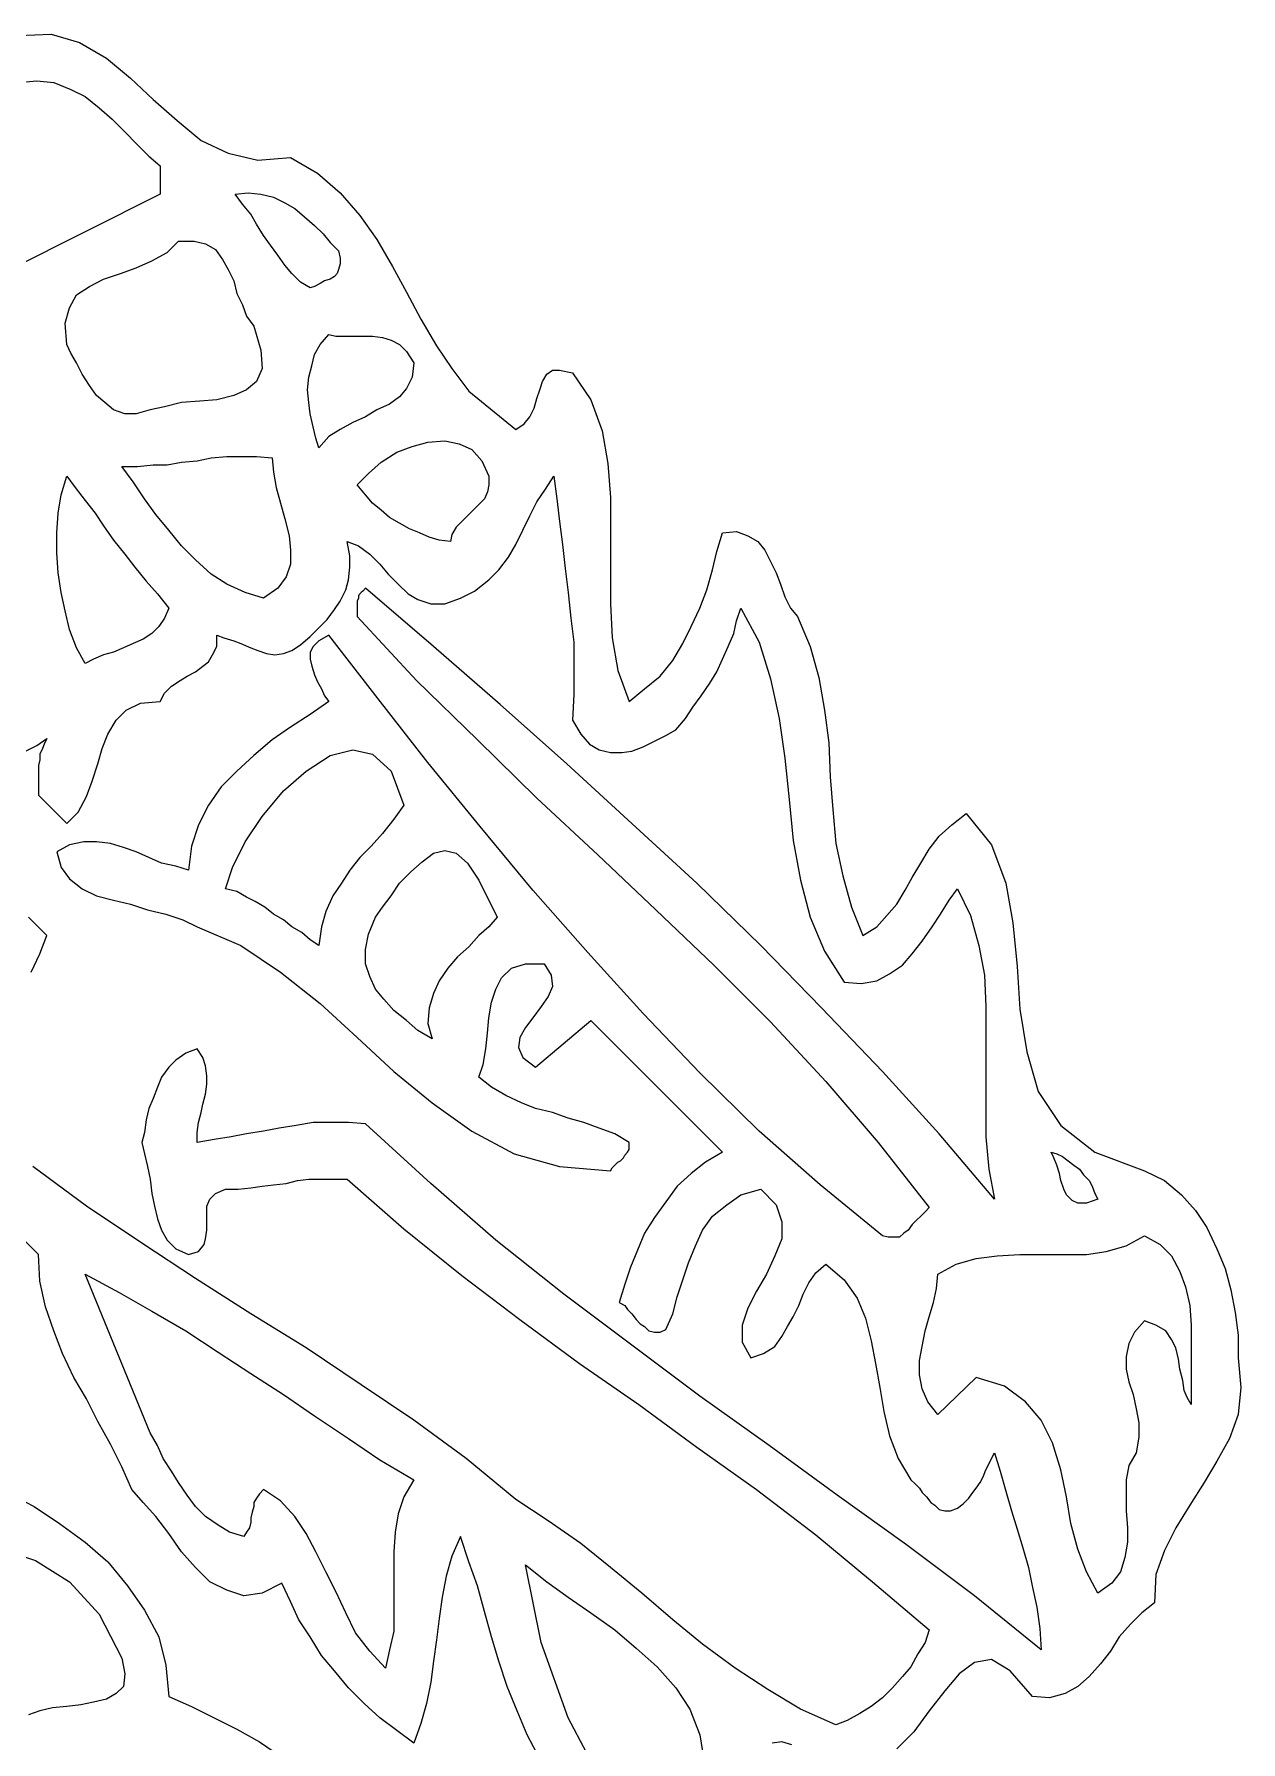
# Model space of a CAD drawing. Extents: x 0.02 to 7.8, y 0.03 to 7.11.
# Drawn here: x 6.871 to 7.723, y 4.603 to 5.808 of the extents above; entities that cross this region are included whole.
import ezdxf

# ---------------------------------------------------------------- set-up
doc = ezdxf.new("R2010")
doc.units = 0
doc.layers.add('1', color=7, linetype='Continuous')

msp = doc.modelspace()

# ---------------------------------------------------------------- linework, layer by layer
for points in [[(6.86, 5.807), (6.883, 5.808), (6.903, 5.802), (6.922, 5.791), (6.939, 5.777), (6.955, 5.762), (6.972, 5.747), (6.989, 5.733), (7.008, 5.724), (7.029, 5.719), (7.052, 5.721), (7.071, 5.71), (7.087, 5.696), (7.101, 5.68), (7.113, 5.663), (7.124, 5.644), (7.134, 5.626), (7.144, 5.607), (7.155, 5.588), (7.166, 5.572), (7.178, 5.556), (7.211, 5.529), (7.217, 5.533), (7.221, 5.538), (7.224, 5.544), (7.226, 5.551), (7.228, 5.557), (7.23, 5.563), (7.233, 5.568), (7.237, 5.571), (7.242, 5.571), (7.251, 5.569), (7.264, 5.55), (7.272, 5.528), (7.276, 5.505), (7.278, 5.481), (7.278, 5.456), (7.278, 5.431), (7.278, 5.406), (7.279, 5.382), (7.283, 5.359), (7.291, 5.337), (7.302, 5.346), (7.313, 5.355), (7.322, 5.366), (7.329, 5.378), (7.335, 5.39), (7.341, 5.403), (7.346, 5.416), (7.35, 5.43), (7.353, 5.443), (7.357, 5.456), (7.367, 5.457), (7.375, 5.454), (7.382, 5.45), (7.387, 5.444), (7.391, 5.436), (7.395, 5.428), (7.398, 5.42), (7.401, 5.411), (7.405, 5.403), (7.41, 5.397), (7.419, 5.376), (7.425, 5.354), (7.429, 5.331), (7.432, 5.308), (7.433, 5.284), (7.435, 5.261), (7.437, 5.237), (7.442, 5.214), (7.448, 5.192), (7.456, 5.172), (7.466, 5.178), (7.473, 5.186), (7.48, 5.194), (7.486, 5.204), (7.491, 5.213), (7.497, 5.223), (7.503, 5.233), (7.51, 5.242), (7.519, 5.25), (7.529, 5.258), (7.547, 5.236), (7.557, 5.209), (7.562, 5.181), (7.565, 5.15), (7.567, 5.12), (7.572, 5.09), (7.58, 5.062), (7.596, 5.038), (7.62, 5.019), (7.655, 5.006), (7.669, 4.999), (7.681, 4.989), (7.691, 4.978), (7.699, 4.966), (7.706, 4.951), (7.712, 4.937), (7.716, 4.922), (7.719, 4.906), (7.721, 4.89), (7.721, 4.874), (7.723, 4.853), (7.721, 4.834), (7.715, 4.817), (7.706, 4.801), (7.697, 4.786), (7.687, 4.77), (7.677, 4.754), (7.669, 4.738), (7.663, 4.721), (7.662, 4.701), (7.653, 4.694), (7.645, 4.686), (7.637, 4.677), (7.631, 4.667), (7.624, 4.658), (7.616, 4.649), (7.608, 4.642), (7.599, 4.637), (7.588, 4.634), (7.576, 4.635), (7.56, 4.653), (7.547, 4.661), (7.535, 4.659), (7.524, 4.651), (7.514, 4.639), (7.503, 4.625), (7.492, 4.61), (7.48, 4.598)], [(7.228, 4.591), (7.219, 4.608), (7.212, 4.625), (7.205, 4.642), (7.199, 4.66), (7.194, 4.677), (7.189, 4.695), (7.184, 4.713), (7.178, 4.73), (7.172, 4.748), (7.166, 4.734), (7.162, 4.72), (7.159, 4.705), (7.157, 4.69), (7.155, 4.675), (7.153, 4.66), (7.151, 4.645), (7.148, 4.63), (7.144, 4.616), (7.139, 4.602), (7.127, 4.611), (7.115, 4.62), (7.104, 4.63), (7.093, 4.641), (7.083, 4.653), (7.074, 4.664), (7.066, 4.677), (7.058, 4.689), (7.052, 4.702), (7.046, 4.715), (7.032, 4.708), (7.019, 4.706), (7.007, 4.71), (6.995, 4.716), (6.985, 4.726), (6.975, 4.737), (6.966, 4.75), (6.957, 4.762), (6.948, 4.772), (6.94, 4.781), (6.933, 4.797), (6.925, 4.813), (6.916, 4.829), (6.908, 4.845), (6.899, 4.86), (6.891, 4.877), (6.885, 4.893), (6.879, 4.91), (6.875, 4.928), (6.874, 4.947), (6.864, 4.957)], [(6.852, 4.779), (6.871, 4.769), (6.889, 4.757), (6.907, 4.744), (6.923, 4.73), (6.937, 4.713), (6.949, 4.696), (6.959, 4.677), (6.964, 4.657), (6.966, 4.635), (6.982, 4.628), (6.998, 4.62), (7.014, 4.612), (7.03, 4.603), (7.045, 4.593)], [(7.406, 4.601), (7.399, 4.603), (7.392, 4.602)]]:
    msp.add_lwpolyline(points)
at = {"layer": '1'}
for points in [[(6.96, 5.715), (6.96, 5.695), (6.854, 5.642), (6.856, 5.656), (6.856, 5.67), (6.855, 5.684), (6.852, 5.698), (6.85, 5.711), (6.848, 5.724), (6.847, 5.737), (6.849, 5.75), (6.853, 5.762), (6.86, 5.774), (6.873, 5.775), (6.885, 5.774), (6.897, 5.769), (6.907, 5.764), (6.917, 5.756), (6.926, 5.748), (6.935, 5.739), (6.944, 5.73), (6.952, 5.722), (6.96, 5.715)], [(7.086, 5.655), (7.087, 5.65), (7.087, 5.646), (7.086, 5.642), (7.085, 5.639), (7.083, 5.637), (7.08, 5.635), (7.076, 5.634), (7.073, 5.632), (7.069, 5.63), (7.066, 5.629), (7.059, 5.633), (7.053, 5.639), (7.048, 5.645), (7.043, 5.652), (7.038, 5.659), (7.033, 5.666), (7.028, 5.674), (7.024, 5.681), (7.018, 5.688), (7.013, 5.695), (7.022, 5.696), (7.031, 5.695), (7.04, 5.693), (7.048, 5.689), (7.055, 5.685), (7.062, 5.679), (7.069, 5.673), (7.075, 5.667), (7.08, 5.661), (7.086, 5.655)], [(7.026, 5.602), (7.031, 5.585), (7.032, 5.572), (7.028, 5.563), (7.021, 5.557), (7.012, 5.553), (7, 5.55), (6.988, 5.549), (6.975, 5.548), (6.963, 5.545), (6.953, 5.543), (6.943, 5.54), (6.935, 5.54), (6.927, 5.543), (6.921, 5.548), (6.915, 5.553), (6.91, 5.56), (6.905, 5.568), (6.901, 5.576), (6.897, 5.583), (6.894, 5.589), (6.893, 5.604), (6.896, 5.615), (6.901, 5.624), (6.91, 5.63), (6.92, 5.635), (6.932, 5.639), (6.943, 5.643), (6.954, 5.648), (6.965, 5.654), (6.973, 5.662), (6.984, 5.662), (6.992, 5.66), (6.999, 5.656), (7.004, 5.649), (7.008, 5.642), (7.012, 5.634), (7.014, 5.625), (7.018, 5.617), (7.021, 5.609), (7.026, 5.602)], [(7.139, 5.576), (7.138, 5.566), (7.134, 5.558), (7.129, 5.552), (7.122, 5.547), (7.113, 5.543), (7.105, 5.538), (7.096, 5.534), (7.087, 5.529), (7.079, 5.524), (7.072, 5.516), (7.07, 5.523), (7.068, 5.531), (7.066, 5.54), (7.065, 5.548), (7.064, 5.557), (7.065, 5.566), (7.067, 5.574), (7.069, 5.582), (7.073, 5.589), (7.079, 5.596), (7.084, 5.595), (7.089, 5.595), (7.096, 5.595), (7.103, 5.595), (7.11, 5.595), (7.117, 5.594), (7.123, 5.592), (7.129, 5.589), (7.134, 5.584), (7.139, 5.576)], [(7.192, 5.496), (7.192, 5.49), (7.191, 5.485), (7.189, 5.48), (7.185, 5.476), (7.181, 5.472), (7.177, 5.468), (7.173, 5.464), (7.169, 5.46), (7.166, 5.455), (7.165, 5.45), (7.157, 5.451), (7.15, 5.453), (7.143, 5.456), (7.136, 5.459), (7.129, 5.463), (7.122, 5.467), (7.116, 5.472), (7.11, 5.477), (7.105, 5.483), (7.099, 5.49), (7.107, 5.498), (7.116, 5.506), (7.127, 5.513), (7.138, 5.517), (7.149, 5.52), (7.161, 5.521), (7.171, 5.519), (7.18, 5.515), (7.187, 5.507), (7.192, 5.496)], [(7.039, 5.509), (7.04, 5.499), (7.042, 5.488), (7.045, 5.477), (7.048, 5.466), (7.051, 5.454), (7.052, 5.444), (7.052, 5.434), (7.049, 5.425), (7.043, 5.417), (7.033, 5.41), (7.02, 5.414), (7.007, 5.42), (6.996, 5.427), (6.985, 5.437), (6.975, 5.447), (6.966, 5.458), (6.957, 5.469), (6.949, 5.48), (6.941, 5.492), (6.933, 5.503), (6.944, 5.503), (6.955, 5.504), (6.965, 5.504), (6.975, 5.506), (6.986, 5.507), (6.996, 5.509), (7.007, 5.51), (7.017, 5.51), (7.028, 5.51), (7.039, 5.509)], [(6.865, 5.302), (6.873, 5.306), (6.88, 5.311), (6.878, 5.307), (6.877, 5.304), (6.875, 5.3), (6.875, 5.296), (6.874, 5.292), (6.874, 5.288), (6.874, 5.284), (6.874, 5.28), (6.874, 5.275), (6.874, 5.271), (6.894, 5.251), (6.902, 5.259), (6.908, 5.27), (6.912, 5.281), (6.916, 5.293), (6.919, 5.304), (6.923, 5.314), (6.929, 5.324), (6.936, 5.331), (6.946, 5.336), (6.96, 5.337), (6.963, 5.343), (6.968, 5.348), (6.974, 5.352), (6.979, 5.355), (6.985, 5.358), (6.99, 5.362), (6.994, 5.365), (6.997, 5.37), (7, 5.376), (7, 5.384), (7.005, 5.382), (7.012, 5.38), (7.017, 5.378), (7.024, 5.375), (7.029, 5.373), (7.035, 5.371), (7.041, 5.37), (7.047, 5.371), (7.053, 5.373), (7.059, 5.377), (7.066, 5.383), (7.072, 5.389), (7.078, 5.395), (7.083, 5.402), (7.087, 5.408), (7.091, 5.416), (7.093, 5.423), (7.094, 5.432), (7.094, 5.44), (7.092, 5.45), (7.1, 5.447), (7.108, 5.441), (7.115, 5.434), (7.121, 5.427), (7.128, 5.42), (7.135, 5.413), (7.142, 5.409), (7.151, 5.406), (7.161, 5.406), (7.172, 5.41), (7.182, 5.415), (7.192, 5.423), (7.199, 5.43), (7.206, 5.439), (7.211, 5.448), (7.216, 5.458), (7.221, 5.468), (7.226, 5.478), (7.232, 5.487), (7.238, 5.496), (7.24, 5.48), (7.242, 5.464), (7.244, 5.448), (7.246, 5.431), (7.248, 5.414), (7.25, 5.396), (7.252, 5.379), (7.252, 5.36), (7.252, 5.342), (7.251, 5.324), (7.257, 5.314), (7.263, 5.307), (7.27, 5.303), (7.278, 5.301), (7.286, 5.301), (7.293, 5.302), (7.301, 5.305), (7.309, 5.309), (7.317, 5.313), (7.324, 5.317), (7.331, 5.325), (7.336, 5.333), (7.342, 5.341), (7.348, 5.35), (7.353, 5.358), (7.357, 5.367), (7.361, 5.376), (7.365, 5.385), (7.367, 5.394), (7.37, 5.403), (7.383, 5.379), (7.391, 5.353), (7.397, 5.325), (7.401, 5.297), (7.404, 5.268), (7.407, 5.239), (7.412, 5.211), (7.419, 5.185), (7.429, 5.161), (7.443, 5.139), (7.455, 5.138), (7.466, 5.14), (7.475, 5.145), (7.484, 5.151), (7.491, 5.159), (7.498, 5.168), (7.505, 5.178), (7.511, 5.187), (7.517, 5.197), (7.523, 5.205), (7.532, 5.186), (7.538, 5.165), (7.542, 5.144), (7.543, 5.122), (7.543, 5.098), (7.543, 5.076), (7.543, 5.052), (7.543, 5.03), (7.545, 5.007), (7.549, 4.986), (7.51, 5.032), (7.47, 5.076), (7.427, 5.121), (7.384, 5.165), (7.339, 5.209), (7.293, 5.251), (7.247, 5.293), (7.2, 5.335), (7.153, 5.376), (7.105, 5.417), (7.103, 5.415), (7.102, 5.414), (7.1, 5.412), (7.1, 5.41), (7.099, 5.408), (7.099, 5.405), (7.099, 5.403), (7.099, 5.4), (7.099, 5.397), (7.141, 5.352), (7.184, 5.31), (7.226, 5.269), (7.269, 5.229), (7.31, 5.19), (7.351, 5.151), (7.391, 5.111), (7.43, 5.069), (7.467, 5.026), (7.503, 4.98), (7.5, 4.977), (7.497, 4.974), (7.494, 4.971), (7.491, 4.968), (7.488, 4.964), (7.485, 4.962), (7.482, 4.959), (7.478, 4.959), (7.474, 4.959), (7.47, 4.96), (7.426, 4.996), (7.383, 5.034), (7.341, 5.075), (7.301, 5.117), (7.262, 5.16), (7.223, 5.204), (7.186, 5.249), (7.149, 5.294), (7.114, 5.339), (7.079, 5.384), (7.072, 5.38), (7.068, 5.376), (7.066, 5.372), (7.066, 5.367), (7.067, 5.362), (7.069, 5.356), (7.071, 5.351), (7.074, 5.346), (7.076, 5.341), (7.079, 5.337), (7.066, 5.328), (7.052, 5.319), (7.039, 5.31), (7.026, 5.299), (7.014, 5.288), (7.003, 5.277), (6.994, 5.264), (6.987, 5.25), (6.982, 5.235), (6.98, 5.218), (6.971, 5.221), (6.961, 5.223), (6.952, 5.227), (6.943, 5.231), (6.934, 5.234), (6.925, 5.237), (6.915, 5.238), (6.906, 5.238), (6.896, 5.236), (6.887, 5.231), (6.89, 5.22), (6.896, 5.212), (6.905, 5.205), (6.915, 5.2), (6.927, 5.197), (6.939, 5.194), (6.951, 5.19), (6.964, 5.187), (6.976, 5.183), (6.986, 5.178), (7.017, 5.165), (7.045, 5.146), (7.073, 5.124), (7.099, 5.1), (7.125, 5.076), (7.152, 5.054), (7.18, 5.034), (7.21, 5.018), (7.242, 5.009), (7.278, 5.006), (7.279, 5.008), (7.281, 5.01), (7.283, 5.012), (7.285, 5.013), (7.287, 5.015), (7.288, 5.017), (7.29, 5.019), (7.291, 5.021), (7.291, 5.023), (7.291, 5.026), (7.281, 5.032), (7.27, 5.036), (7.259, 5.04), (7.248, 5.043), (7.237, 5.047), (7.225, 5.05), (7.215, 5.054), (7.204, 5.059), (7.194, 5.065), (7.185, 5.072), (7.188, 5.081), (7.19, 5.092), (7.191, 5.103), (7.192, 5.114), (7.194, 5.125), (7.197, 5.134), (7.201, 5.142), (7.208, 5.149), (7.218, 5.152), (7.231, 5.152), (7.236, 5.144), (7.237, 5.136), (7.234, 5.129), (7.229, 5.122), (7.223, 5.114), (7.218, 5.107), (7.214, 5.1), (7.213, 5.093), (7.216, 5.086), (7.225, 5.079), (7.264, 5.112), (7.357, 5.019), (7.345, 5.012), (7.335, 5.004), (7.325, 4.995), (7.317, 4.984), (7.309, 4.973), (7.302, 4.962), (7.297, 4.95), (7.292, 4.938), (7.288, 4.926), (7.284, 4.913), (7.288, 4.911), (7.29, 4.908), (7.293, 4.905), (7.296, 4.901), (7.299, 4.898), (7.302, 4.896), (7.305, 4.893), (7.309, 4.892), (7.313, 4.892), (7.317, 4.894), (7.322, 4.905), (7.325, 4.917), (7.329, 4.929), (7.333, 4.941), (7.338, 4.953), (7.343, 4.964), (7.35, 4.974), (7.36, 4.982), (7.37, 4.989), (7.384, 4.993), (7.395, 4.982), (7.399, 4.97), (7.399, 4.958), (7.394, 4.946), (7.388, 4.933), (7.381, 4.921), (7.375, 4.909), (7.371, 4.897), (7.371, 4.885), (7.377, 4.874), (7.386, 4.877), (7.394, 4.882), (7.399, 4.889), (7.403, 4.896), (7.407, 4.903), (7.411, 4.911), (7.414, 4.919), (7.418, 4.927), (7.423, 4.934), (7.43, 4.94), (7.443, 4.929), (7.452, 4.916), (7.458, 4.902), (7.462, 4.886), (7.465, 4.87), (7.468, 4.853), (7.471, 4.836), (7.475, 4.819), (7.481, 4.803), (7.49, 4.788), (7.493, 4.785), (7.496, 4.782), (7.498, 4.779), (7.501, 4.776), (7.504, 4.772), (7.507, 4.77), (7.51, 4.767), (7.514, 4.766), (7.518, 4.766), (7.523, 4.768), (7.527, 4.771), (7.531, 4.775), (7.533, 4.778), (7.536, 4.782), (7.539, 4.786), (7.541, 4.79), (7.543, 4.795), (7.545, 4.799), (7.547, 4.803), (7.549, 4.807), (7.553, 4.794), (7.557, 4.78), (7.561, 4.766), (7.565, 4.753), (7.569, 4.74), (7.573, 4.726), (7.576, 4.712), (7.579, 4.698), (7.581, 4.683), (7.582, 4.668), (7.535, 4.706), (7.487, 4.742), (7.438, 4.777), (7.39, 4.812), (7.341, 4.847), (7.293, 4.883), (7.245, 4.919), (7.197, 4.957), (7.151, 4.997), (7.105, 5.039), (7.093, 5.04), (7.08, 5.04), (7.068, 5.04), (7.056, 5.038), (7.044, 5.036), (7.033, 5.034), (7.021, 5.032), (7.01, 5.03), (6.998, 5.028), (6.986, 5.026), (6.986, 5.033), (6.987, 5.04), (6.989, 5.047), (6.99, 5.053), (6.992, 5.06), (6.993, 5.067), (6.993, 5.073), (6.992, 5.08), (6.99, 5.086), (6.986, 5.092), (6.978, 5.089), (6.971, 5.084), (6.966, 5.079), (6.961, 5.072), (6.958, 5.065), (6.955, 5.057), (6.952, 5.05), (6.95, 5.042), (6.949, 5.033), (6.947, 5.026), (6.949, 5.018), (6.951, 5.009), (6.953, 5), (6.954, 4.99), (6.956, 4.981), (6.958, 4.972), (6.961, 4.964), (6.965, 4.957), (6.971, 4.951), (6.98, 4.947), (6.987, 4.949), (6.991, 4.954), (6.992, 4.958), (6.993, 4.964), (6.993, 4.97), (6.993, 4.975), (6.993, 4.981), (6.995, 4.986), (6.999, 4.99), (7.006, 4.993), (7.015, 4.993), (7.024, 4.994), (7.032, 4.995), (7.04, 4.996), (7.049, 4.997), (7.057, 4.999), (7.065, 5), (7.074, 5), (7.083, 5), (7.092, 5), (7.132, 4.965), (7.173, 4.932), (7.214, 4.901), (7.256, 4.87), (7.298, 4.841), (7.339, 4.811), (7.381, 4.781), (7.423, 4.749), (7.463, 4.716), (7.503, 4.682), (7.5, 4.673), (7.495, 4.665), (7.49, 4.656), (7.484, 4.649), (7.477, 4.641), (7.47, 4.634), (7.462, 4.628), (7.454, 4.623), (7.445, 4.618), (7.437, 4.615), (7.412, 4.626), (7.389, 4.64), (7.366, 4.655), (7.343, 4.672), (7.322, 4.689), (7.3, 4.708), (7.278, 4.726), (7.257, 4.743), (7.234, 4.759), (7.211, 4.774), (7.176, 4.803), (7.139, 4.83), (7.102, 4.855), (7.063, 4.881), (7.024, 4.905), (6.985, 4.93), (6.947, 4.955), (6.908, 4.981), (6.87, 5.009)], [(6.966, 5.403), (6.963, 5.396), (6.959, 5.39), (6.954, 5.385), (6.948, 5.381), (6.941, 5.378), (6.934, 5.375), (6.927, 5.372), (6.92, 5.37), (6.913, 5.367), (6.907, 5.364), (6.901, 5.375), (6.896, 5.388), (6.893, 5.401), (6.89, 5.414), (6.888, 5.428), (6.887, 5.442), (6.887, 5.456), (6.888, 5.47), (6.89, 5.483), (6.894, 5.496), (6.9, 5.488), (6.907, 5.479), (6.914, 5.47), (6.92, 5.461), (6.927, 5.451), (6.935, 5.441), (6.942, 5.432), (6.95, 5.422), (6.958, 5.413), (6.966, 5.403)], [(7.132, 5.264), (7.125, 5.254), (7.117, 5.244), (7.109, 5.235), (7.101, 5.227), (7.094, 5.218), (7.088, 5.209), (7.082, 5.2), (7.077, 5.189), (7.074, 5.178), (7.072, 5.165), (7.066, 5.169), (7.06, 5.174), (7.053, 5.178), (7.047, 5.183), (7.04, 5.187), (7.034, 5.192), (7.027, 5.196), (7.021, 5.199), (7.014, 5.203), (7.006, 5.205), (7.011, 5.22), (7.02, 5.238), (7.032, 5.256), (7.047, 5.274), (7.063, 5.288), (7.08, 5.299), (7.096, 5.303), (7.11, 5.3), (7.123, 5.288), (7.132, 5.264)], [(7.198, 5.185), (7.192, 5.178), (7.185, 5.172), (7.178, 5.164), (7.17, 5.157), (7.163, 5.149), (7.157, 5.14), (7.153, 5.131), (7.15, 5.121), (7.149, 5.11), (7.152, 5.099), (7.142, 5.105), (7.134, 5.112), (7.125, 5.119), (7.118, 5.127), (7.112, 5.134), (7.108, 5.143), (7.105, 5.152), (7.105, 5.162), (7.107, 5.173), (7.112, 5.185), (7.117, 5.192), (7.123, 5.2), (7.129, 5.209), (7.137, 5.217), (7.145, 5.224), (7.153, 5.23), (7.161, 5.232), (7.169, 5.23), (7.177, 5.223), (7.185, 5.211), (7.198, 5.185)], [(6.869, 5.146), (6.875, 5.159), (6.88, 5.172), (6.867, 5.185)], [(7.622, 4.986), (7.614, 4.983), (7.608, 4.983), (7.604, 4.985), (7.6, 4.989), (7.598, 4.993), (7.596, 4.999), (7.595, 5.004), (7.593, 5.01), (7.591, 5.015), (7.589, 5.019), (7.593, 5.018), (7.597, 5.016), (7.601, 5.013), (7.605, 5.01), (7.609, 5.007), (7.612, 5.003), (7.616, 4.999), (7.618, 4.995), (7.62, 4.99), (7.622, 4.986)], [(7.688, 4.841), (7.685, 4.846), (7.683, 4.851), (7.682, 4.858), (7.68, 4.866), (7.679, 4.873), (7.677, 4.881), (7.674, 4.887), (7.67, 4.893), (7.663, 4.897), (7.655, 4.9), (7.648, 4.892), (7.644, 4.884), (7.642, 4.875), (7.642, 4.866), (7.644, 4.857), (7.647, 4.848), (7.649, 4.838), (7.651, 4.828), (7.651, 4.818), (7.649, 4.807), (7.644, 4.798), (7.642, 4.788), (7.642, 4.777), (7.642, 4.766), (7.643, 4.754), (7.643, 4.744), (7.641, 4.733), (7.638, 4.723), (7.632, 4.715), (7.622, 4.708), (7.614, 4.723), (7.608, 4.739), (7.603, 4.757), (7.6, 4.776), (7.596, 4.795), (7.59, 4.814), (7.582, 4.83), (7.571, 4.843), (7.556, 4.854), (7.536, 4.86), (7.509, 4.834), (7.502, 4.843), (7.498, 4.852), (7.496, 4.862), (7.496, 4.872), (7.498, 4.882), (7.5, 4.893), (7.503, 4.903), (7.506, 4.913), (7.508, 4.923), (7.509, 4.933), (7.522, 4.94), (7.536, 4.944), (7.551, 4.946), (7.567, 4.947), (7.582, 4.947), (7.598, 4.947), (7.614, 4.947), (7.628, 4.949), (7.642, 4.953), (7.655, 4.96), (7.666, 4.954), (7.674, 4.946), (7.68, 4.935), (7.684, 4.924), (7.687, 4.911), (7.688, 4.897), (7.688, 4.883), (7.688, 4.868), (7.688, 4.854), (7.688, 4.841)], [(7.139, 4.788), (7.132, 4.776), (7.128, 4.764), (7.126, 4.751), (7.125, 4.737), (7.125, 4.723), (7.125, 4.709), (7.125, 4.694), (7.125, 4.681), (7.122, 4.668), (7.119, 4.655), (7.108, 4.667), (7.098, 4.68), (7.091, 4.694), (7.084, 4.709), (7.077, 4.723), (7.07, 4.737), (7.063, 4.75), (7.055, 4.762), (7.045, 4.773), (7.033, 4.781), (7.03, 4.778), (7.028, 4.775), (7.026, 4.772), (7.026, 4.769), (7.025, 4.765), (7.024, 4.761), (7.024, 4.758), (7.023, 4.754), (7.021, 4.751), (7.019, 4.748), (7.009, 4.751), (7.001, 4.756), (6.992, 4.762), (6.985, 4.769), (6.979, 4.777), (6.973, 4.786), (6.968, 4.794), (6.962, 4.803), (6.958, 4.812), (6.953, 4.821), (6.907, 4.933), (6.931, 4.92), (6.954, 4.907), (6.978, 4.893), (7.001, 4.878), (7.024, 4.863), (7.047, 4.848), (7.069, 4.833), (7.093, 4.817), (7.115, 4.802), (7.139, 4.788)], [(6.845, 4.74), (6.872, 4.731), (6.896, 4.716), (6.917, 4.693), (6.933, 4.662)], [(7.274, 4.571), (7.248, 4.62), (7.229, 4.673), (7.218, 4.728), (7.233, 4.716), (7.248, 4.705), (7.264, 4.694), (7.281, 4.682), (7.296, 4.669), (7.311, 4.656), (7.324, 4.641), (7.334, 4.626), (7.341, 4.608), (7.344, 4.589)], [(6.933, 4.662), (6.935, 4.651), (6.934, 4.642), (6.929, 4.637), (6.922, 4.633), (6.913, 4.631), (6.904, 4.629), (6.894, 4.628), (6.884, 4.627), (6.875, 4.625), (6.867, 4.622)]]:
    msp.add_lwpolyline(points, dxfattribs=at)

doc.saveas('drawing.dxf')
